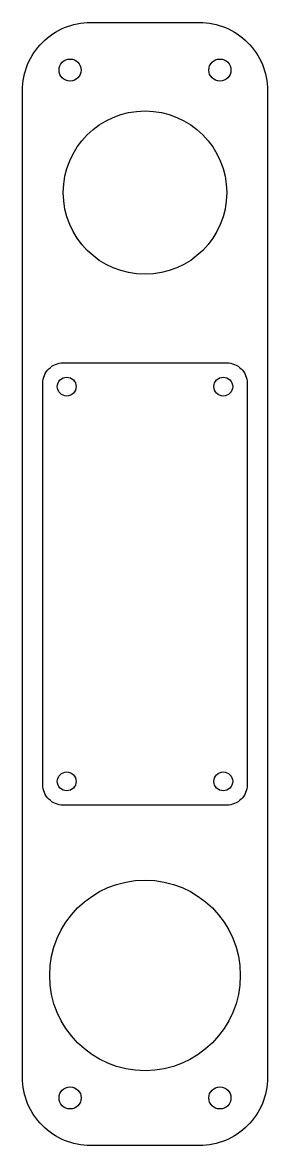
# Model space of a CAD drawing. Header units: millimetres. Extents: x -33 to 3, y -50 to 115.
import ezdxf

# ---------------------------------------------------------------- set-up
doc = ezdxf.new("R2010")
doc.units = ezdxf.units.MM
doc.layers.get('0').update_dxf_attribs({"linetype": 'CONTINUOUS'})

msp = doc.modelspace()

# ---------------------------------------------------------------- linework, layer by layer
for points in [[(-6.5, -50.5), (-22.5, -50.5, -0.414214), (-32.5, -40.5), (-32.5, 104.5, -0.414214), (-22.5, 114.5), (-6.5, 114.5, -0.414214), (3.5, 104.5), (3.5, -40.5, -0.414214)], [(-2.5, -0.5), (-26.5, -0.5, -0.414214), (-29.5, 2.5), (-29.5, 61.5, -0.414214), (-26.5, 64.5), (-2.5, 64.5, -0.414214), (0.5, 61.5), (0.5, 2.5, -0.414214)]]:
    msp.add_lwpolyline(points, format="xyb", close=True)
for centre, radius in [((-25.5, 107.5), 1.62), ((-3.5, 107.5), 1.63), ((-14.5, 89.5), 12), ((-26, 61), 1.38), ((-3, 61), 1.38), ((-26, 3), 1.38), ((-3, 3), 1.38), ((-14.5, -25.5), 14), ((-25.5, -43.5), 1.63), ((-3.5, -43.5), 1.63)]:
    msp.add_circle(centre, radius)

doc.saveas('drawing.dxf')
